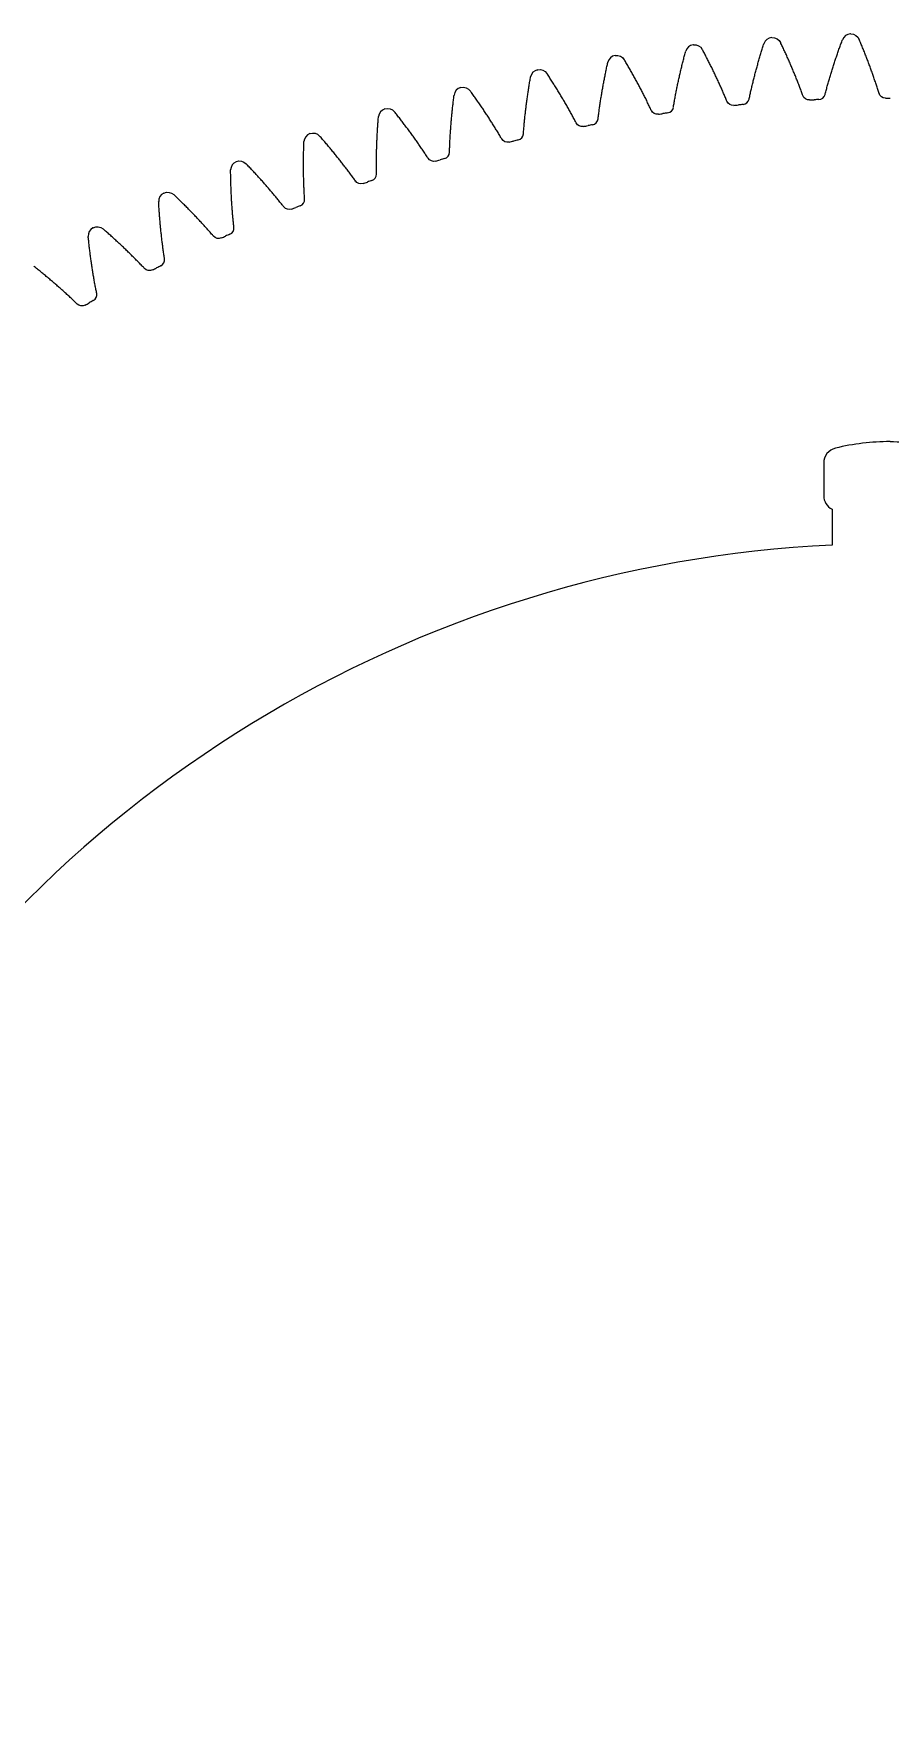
# Model space of a CAD drawing. Header units: inches. Extents: x -90 to 90, y -90 to 90.
# Drawn here: x -44.5 to 0, y 2 to 90 of the extents above; entities that cross this region are included whole.
import ezdxf

# ---------------------------------------------------------------- set-up
doc = ezdxf.new("R2010")
doc.units = ezdxf.units.IN
doc.header["$MEASUREMENT"] = 0
doc.layers.add('1', color=7, linetype='Continuous')

msp = doc.modelspace()

# ---------------------------------------------------------------- linework, layer by layer
at = {"layer": '1', "color": 7, "linetype": 'Continuous', "lineweight": 18}
for p, q in [((-3.45, 67.682), (-3.45, 66)), ((-3.011, 65.286), (-3.011, 63.429))]:
    msp.add_line(p, q, dxfattribs=at)
for centre, radius, start, end in [((-6.116, 89.331), 0.46, 93.91667, 162.22114), ((0, 0), 90, 93.91304, 93.91667), ((-2.044, 89.517), 0.46, 91.30797, 159.61245), ((0, 0), 90, 91.30435, 91.30797), ((-10.176, 88.96), 0.46, 96.52537, 164.82984), ((0, 0), 90, 96.52174, 96.52537), ((-18.223, 87.666), 0.46, 101.74276, 170.04723), ((0, 0), 90, 101.73913, 101.74276), ((-14.214, 88.405), 0.46, 99.13406, 167.43853), ((0, 0), 90, 99.13043, 99.13406), ((-22.194, 86.746), 0.46, 104.35145, 172.65593), ((0, 0), 90, 104.34783, 104.35145), ((0, 0), 86.65, 95.05718, 95.21739), ((-7.669, 86.661), 0.35, 275.05718, 348.05401), ((0, 0), 86.65, 92.44848, 92.6087), ((-3.717, 86.921), 0.35, 272.44848, 345.44532), ((-26.119, 85.646), 0.46, 106.96015, 175.26462), ((0, 0), 90, 106.95652, 106.96015), ((-15.518, 85.605), 0.35, 280.27457, 353.2714), ((0, 0), 86.65, 97.66587, 97.82609), ((-11.605, 86.222), 0.35, 277.66587, 350.66271), ((-29.99, 84.368), 0.46, 109.56884, 177.87332), ((0, 0), 90, 109.56522, 109.56884), ((-19.398, 84.81), 0.35, 282.88326, 355.8801), ((0, 0), 86.65, 100.27457, 100.43478), ((-23.238, 83.839), 0.35, 285.49196, 358.48879), ((0, 0), 86.65, 102.88326, 103.04348), ((-33.799, 82.916), 0.46, 112.17754, 180.48201), ((0, 0), 90, 112.17391, 112.17754), ((0, 0), 86.65, 105.49196, 105.65217), ((0, 0), 86.65, 108.10065, 108.26087), ((-27.03, 82.695), 0.35, 288.10065, 1.09749), ((-37.538, 81.291), 0.46, 114.78624, 183.09071), ((0, 0), 90, 114.78261, 114.78624), ((0, 0), 86.65, 110.70935, 110.86956), ((-30.766, 81.379), 0.35, 290.70935, 3.70618), ((-41.199, 79.499), 0.46, 117.39493, 185.6994), ((0, 0), 90, 117.3913, 117.39493), ((0, 0), 86.65, 113.31805, 113.47826), ((-34.438, 79.894), 0.35, 293.31805, 6.31488), ((0, 0), 86.65, 115.92674, 116.08696), ((-38.038, 78.244), 0.35, 295.92674, 8.92358), ((0, 0), 86.65, 118.53544, 118.69565), ((-41.56, 76.431), 0.35, 298.53544, 11.53227), ((0, 56.8), 12, 90, 103.68638), ((-2.65, 67.682), 0.8, 103.68638, 180), ((-2.65, 66), 0.8, 180, 243.17609), ((0, 0), 63.5, 92.71783, 207.74368)]:
    msp.add_arc(centre, radius, start, end, dxfattribs=at)
at = {"layer": '1', "color": 7, "linetype": 'Continuous', "lineweight": 18, "extrusion": (0, 0, -1)}
for centre, radius, start, end in [((0, 0), 90, 86.08696, 86.09058), ((6.105, 89.332), 0.46, 86.09058, 154.39505), ((0, 0), 90, 88.69565, 88.69928), ((2.033, 89.517), 0.46, 88.69928, 157.00375), ((14.203, 88.406), 0.46, 80.87319, 149.17766), ((0, 0), 90, 83.47826, 83.48189), ((10.164, 88.961), 0.46, 83.48189, 151.78636), ((0, 0), 90, 78.26087, 78.2645), ((18.212, 87.668), 0.46, 78.2645, 146.56897), ((0, 0), 90, 80.86957, 80.87319), ((0, 0), 90, 75.65217, 75.6558), ((22.183, 86.749), 0.46, 75.6558, 143.96027), ((8.154, 86.617), 0.35, 264.62239, 337.61923), ((0, 0), 86.65, 84.62239, 84.78261), ((4.203, 86.898), 0.35, 267.23109, 340.22792), ((0, 0), 86.65, 87.23109, 87.3913), ((0.243, 87), 0.35, 269.83979, 342.83662), ((0, 0), 86.65, 89.83979, 90), ((0, 0), 90, 73.04348, 73.0471), ((26.109, 85.649), 0.46, 73.0471, 141.35158), ((12.087, 86.156), 0.35, 262.0137, 335.01053), ((0, 0), 86.65, 82.0137, 82.17391), ((0, 0), 90, 70.43478, 70.43841), ((29.98, 84.372), 0.46, 70.43841, 138.74288), ((19.872, 84.7), 0.35, 256.79631, 329.79314), ((15.996, 85.517), 0.35, 259.405, 332.40184), ((0, 0), 86.65, 79.405, 79.56522), ((0, 0), 86.65, 76.79631, 76.95652), ((0, 0), 90, 67.82609, 67.82971), ((33.789, 82.92), 0.46, 67.82971, 136.13418), ((23.706, 83.708), 0.35, 254.18761, 327.18445), ((0, 0), 86.65, 74.18761, 74.34783), ((27.492, 82.542), 0.35, 251.57892, 324.57575), ((0, 0), 86.65, 71.57892, 71.73913), ((0, 0), 90, 65.21739, 65.22102), ((37.528, 81.296), 0.46, 65.22102, 133.52549), ((31.22, 81.205), 0.35, 248.97022, 321.96705), ((0, 0), 86.65, 68.97022, 69.13044), ((0, 0), 90, 62.6087, 62.61232), ((41.189, 79.504), 0.46, 62.61232, 130.91679), ((34.884, 79.7), 0.35, 246.36152, 319.35836), ((0, 0), 86.65, 66.36152, 66.52174), ((38.475, 78.03), 0.35, 243.75283, 316.74966), ((0, 0), 86.65, 63.75283, 63.91304), ((41.987, 76.198), 0.35, 241.14413, 314.14097), ((0, 0), 86.65, 61.14413, 61.30435), ((0, 56.8), 12, 90, 103.68638)]:
    msp.add_arc(centre, radius, start, end, dxfattribs=at)
at = {"layer": '1', "color": 7, "linetype": 'Continuous', "lineweight": 18}
for points in [[(-11.26, 86.166), (-11.255, 86.195), (-11.244, 86.264), (-11.226, 86.37), (-11.205, 86.486), (-11.185, 86.601), (-11.164, 86.716), (-11.142, 86.832), (-11.119, 86.947), (-11.097, 87.062), (-11.073, 87.178), (-11.049, 87.294), (-11.025, 87.409), (-11, 87.525), (-10.975, 87.641), (-10.949, 87.756), (-10.922, 87.872), (-10.896, 87.988), (-10.868, 88.104), (-10.84, 88.22), (-10.812, 88.336), (-10.783, 88.452), (-10.754, 88.568), (-10.724, 88.684), (-10.694, 88.8), (-10.664, 88.916), (-10.639, 89.01), (-10.624, 89.064), (-10.62, 89.08)], [(-8.477, 86.484), (-8.489, 86.512), (-8.515, 86.576), (-8.557, 86.675), (-8.603, 86.783), (-8.649, 86.891), (-8.696, 86.998), (-8.743, 87.106), (-8.791, 87.213), (-8.839, 87.321), (-8.888, 87.428), (-8.937, 87.535), (-8.987, 87.642), (-9.037, 87.749), (-9.088, 87.856), (-9.139, 87.963), (-9.191, 88.07), (-9.244, 88.177), (-9.296, 88.284), (-9.35, 88.39), (-9.403, 88.497), (-9.458, 88.603), (-9.512, 88.71), (-9.567, 88.816), (-9.623, 88.923), (-9.679, 89.029), (-9.724, 89.114), (-9.751, 89.164), (-9.759, 89.179)], [(-7.327, 86.589), (-7.32, 86.618), (-7.306, 86.686), (-7.283, 86.792), (-7.258, 86.906), (-7.232, 87.02), (-7.205, 87.134), (-7.178, 87.249), (-7.151, 87.363), (-7.122, 87.477), (-7.094, 87.592), (-7.065, 87.706), (-7.035, 87.82), (-7.005, 87.935), (-6.974, 88.049), (-6.943, 88.164), (-6.912, 88.278), (-6.88, 88.393), (-6.847, 88.507), (-6.814, 88.622), (-6.78, 88.736), (-6.746, 88.851), (-6.712, 88.966), (-6.677, 89.08), (-6.642, 89.195), (-6.606, 89.309), (-6.576, 89.402), (-6.559, 89.456), (-6.554, 89.471)], [(-4.532, 86.78), (-4.542, 86.808), (-4.566, 86.873), (-4.603, 86.975), (-4.644, 87.085), (-4.685, 87.194), (-4.727, 87.304), (-4.769, 87.413), (-4.812, 87.523), (-4.855, 87.632), (-4.899, 87.742), (-4.944, 87.851), (-4.989, 87.96), (-5.034, 88.07), (-5.08, 88.179), (-5.126, 88.288), (-5.173, 88.397), (-5.221, 88.506), (-5.268, 88.615), (-5.317, 88.724), (-5.366, 88.833), (-5.415, 88.942), (-5.465, 89.051), (-5.515, 89.16), (-5.566, 89.268), (-5.617, 89.377), (-5.658, 89.464), (-5.683, 89.516), (-5.69, 89.53)], [(-3.378, 86.833), (-3.37, 86.862), (-3.353, 86.929), (-3.325, 87.033), (-3.295, 87.146), (-3.263, 87.259), (-3.232, 87.372), (-3.2, 87.485), (-3.167, 87.598), (-3.134, 87.711), (-3.1, 87.824), (-3.066, 87.937), (-3.031, 88.05), (-2.995, 88.163), (-2.96, 88.275), (-2.923, 88.388), (-2.887, 88.501), (-2.849, 88.614), (-2.812, 88.727), (-2.773, 88.84), (-2.735, 88.953), (-2.695, 89.066), (-2.656, 89.179), (-2.616, 89.292), (-2.575, 89.405), (-2.534, 89.518), (-2.501, 89.608), (-2.481, 89.661), (-2.475, 89.677)], [(-0.578, 86.896), (-0.587, 86.925), (-0.607, 86.991), (-0.64, 87.094), (-0.675, 87.206), (-0.712, 87.317), (-0.748, 87.429), (-0.786, 87.54), (-0.823, 87.651), (-0.862, 87.763), (-0.901, 87.874), (-0.94, 87.985), (-0.98, 88.096), (-1.02, 88.208), (-1.061, 88.319), (-1.103, 88.43), (-1.145, 88.541), (-1.187, 88.652), (-1.23, 88.763), (-1.273, 88.874), (-1.317, 88.985), (-1.361, 89.096), (-1.406, 89.207), (-1.451, 89.318), (-1.497, 89.429), (-1.543, 89.54), (-1.581, 89.629), (-1.603, 89.681), (-1.609, 89.697)], [(-15.17, 85.564), (-15.167, 85.594), (-15.158, 85.663), (-15.145, 85.77), (-15.13, 85.886), (-15.115, 86.002), (-15.099, 86.118), (-15.082, 86.234), (-15.065, 86.351), (-15.048, 86.467), (-15.03, 86.584), (-15.011, 86.7), (-14.992, 86.817), (-14.972, 86.934), (-14.952, 87.05), (-14.932, 87.167), (-14.911, 87.284), (-14.889, 87.401), (-14.867, 87.518), (-14.845, 87.635), (-14.822, 87.752), (-14.798, 87.869), (-14.774, 87.987), (-14.75, 88.104), (-14.725, 88.221), (-14.7, 88.339), (-14.679, 88.433), (-14.667, 88.488), (-14.663, 88.505)], [(-12.405, 86.008), (-12.417, 86.036), (-12.447, 86.098), (-12.493, 86.196), (-12.544, 86.302), (-12.595, 86.407), (-12.646, 86.512), (-12.698, 86.618), (-12.751, 86.723), (-12.804, 86.828), (-12.858, 86.933), (-12.912, 87.038), (-12.967, 87.142), (-13.022, 87.247), (-13.077, 87.352), (-13.134, 87.456), (-13.19, 87.56), (-13.247, 87.665), (-13.305, 87.769), (-13.363, 87.873), (-13.421, 87.977), (-13.48, 88.081), (-13.54, 88.185), (-13.6, 88.289), (-13.66, 88.392), (-13.721, 88.496), (-13.77, 88.579), (-13.799, 88.628), (-13.808, 88.642)], [(-19.049, 84.785), (-19.047, 84.815), (-19.042, 84.884), (-19.033, 84.992), (-19.024, 85.108), (-19.013, 85.225), (-19.003, 85.342), (-18.992, 85.459), (-18.98, 85.576), (-18.968, 85.693), (-18.955, 85.81), (-18.942, 85.927), (-18.928, 86.044), (-18.914, 86.162), (-18.899, 86.28), (-18.884, 86.397), (-18.868, 86.515), (-18.852, 86.633), (-18.835, 86.751), (-18.818, 86.869), (-18.8, 86.987), (-18.782, 87.105), (-18.764, 87.223), (-18.745, 87.341), (-18.725, 87.46), (-18.705, 87.578), (-18.689, 87.673), (-18.679, 87.729), (-18.676, 87.746)], [(-16.306, 85.355), (-16.32, 85.381), (-16.353, 85.443), (-16.403, 85.538), (-16.459, 85.641), (-16.514, 85.744), (-16.571, 85.847), (-16.628, 85.95), (-16.685, 86.052), (-16.743, 86.155), (-16.801, 86.257), (-16.86, 86.36), (-16.919, 86.462), (-16.979, 86.564), (-17.04, 86.666), (-17.1, 86.768), (-17.162, 86.869), (-17.224, 86.971), (-17.286, 87.073), (-17.349, 87.174), (-17.412, 87.275), (-17.475, 87.376), (-17.54, 87.477), (-17.604, 87.578), (-17.669, 87.679), (-17.735, 87.78), (-17.788, 87.861), (-17.819, 87.908), (-17.828, 87.922)], [(-22.888, 83.83), (-22.887, 83.86), (-22.885, 83.929), (-22.882, 84.037), (-22.878, 84.154), (-22.873, 84.271), (-22.867, 84.388), (-22.861, 84.506), (-22.855, 84.623), (-22.848, 84.741), (-22.841, 84.858), (-22.833, 84.976), (-22.824, 85.094), (-22.816, 85.212), (-22.806, 85.33), (-22.796, 85.448), (-22.786, 85.566), (-22.775, 85.685), (-22.764, 85.803), (-22.752, 85.922), (-22.74, 86.041), (-22.727, 86.16), (-22.714, 86.279), (-22.7, 86.398), (-22.686, 86.517), (-22.672, 86.636), (-22.66, 86.732), (-22.653, 86.788), (-22.65, 86.805)], [(-20.174, 84.524), (-20.19, 84.55), (-20.225, 84.61), (-20.28, 84.703), (-20.339, 84.803), (-20.4, 84.904), (-20.461, 85.004), (-20.522, 85.104), (-20.584, 85.204), (-20.647, 85.304), (-20.71, 85.403), (-20.773, 85.503), (-20.837, 85.602), (-20.902, 85.701), (-20.967, 85.8), (-21.032, 85.899), (-21.098, 85.998), (-21.164, 86.097), (-21.231, 86.196), (-21.298, 86.294), (-21.366, 86.392), (-21.434, 86.49), (-21.503, 86.588), (-21.572, 86.686), (-21.642, 86.784), (-21.712, 86.882), (-21.768, 86.96), (-21.802, 87.006), (-21.811, 87.019)], [(-26.68, 82.701), (-26.68, 82.731), (-26.682, 82.801), (-26.683, 82.909), (-26.684, 83.026), (-26.685, 83.143), (-26.685, 83.26), (-26.684, 83.378), (-26.683, 83.495), (-26.681, 83.613), (-26.679, 83.731), (-26.677, 83.849), (-26.674, 83.967), (-26.67, 84.085), (-26.666, 84.203), (-26.662, 84.322), (-26.657, 84.441), (-26.651, 84.559), (-26.646, 84.678), (-26.639, 84.797), (-26.632, 84.917), (-26.625, 85.036), (-26.617, 85.155), (-26.609, 85.275), (-26.601, 85.395), (-26.591, 85.514), (-26.584, 85.611), (-26.579, 85.667), (-26.578, 85.684)], [(-24.001, 83.518), (-24.017, 83.544), (-24.055, 83.602), (-24.114, 83.692), (-24.178, 83.79), (-24.243, 83.887), (-24.309, 83.985), (-24.374, 84.082), (-24.441, 84.179), (-24.508, 84.276), (-24.575, 84.372), (-24.643, 84.469), (-24.712, 84.565), (-24.781, 84.661), (-24.85, 84.757), (-24.92, 84.853), (-24.99, 84.949), (-25.061, 85.044), (-25.132, 85.14), (-25.204, 85.235), (-25.276, 85.33), (-25.349, 85.425), (-25.422, 85.52), (-25.495, 85.615), (-25.569, 85.709), (-25.643, 85.803), (-25.704, 85.879), (-25.739, 85.923), (-25.749, 85.936)], [(-27.777, 82.339), (-27.795, 82.364), (-27.835, 82.42), (-27.898, 82.508), (-27.967, 82.602), (-28.036, 82.697), (-28.106, 82.791), (-28.176, 82.885), (-28.247, 82.979), (-28.318, 83.073), (-28.39, 83.166), (-28.462, 83.26), (-28.535, 83.353), (-28.608, 83.446), (-28.682, 83.538), (-28.756, 83.631), (-28.831, 83.723), (-28.906, 83.816), (-28.981, 83.908), (-29.057, 84), (-29.134, 84.091), (-29.21, 84.183), (-29.288, 84.274), (-29.365, 84.365), (-29.444, 84.456), (-29.522, 84.547), (-29.586, 84.62), (-29.623, 84.663), (-29.634, 84.675)], [(-30.416, 81.401), (-30.418, 81.431), (-30.423, 81.5), (-30.429, 81.608), (-30.435, 81.725), (-30.441, 81.842), (-30.446, 81.959), (-30.451, 82.077), (-30.456, 82.194), (-30.459, 82.312), (-30.463, 82.43), (-30.466, 82.548), (-30.468, 82.666), (-30.47, 82.784), (-30.471, 82.903), (-30.472, 83.021), (-30.473, 83.14), (-30.473, 83.259), (-30.472, 83.378), (-30.471, 83.497), (-30.47, 83.616), (-30.468, 83.736), (-30.466, 83.856), (-30.463, 83.975), (-30.46, 84.095), (-30.456, 84.215), (-30.453, 84.312), (-30.451, 84.369), (-30.45, 84.385)], [(-34.09, 79.932), (-34.093, 79.963), (-34.101, 80.031), (-34.112, 80.139), (-34.123, 80.255), (-34.135, 80.372), (-34.145, 80.489), (-34.155, 80.606), (-34.165, 80.723), (-34.174, 80.84), (-34.183, 80.958), (-34.191, 81.075), (-34.199, 81.193), (-34.206, 81.311), (-34.213, 81.43), (-34.219, 81.548), (-34.225, 81.667), (-34.23, 81.786), (-34.235, 81.905), (-34.24, 82.024), (-34.244, 82.143), (-34.248, 82.262), (-34.251, 82.382), (-34.253, 82.502), (-34.256, 82.622), (-34.258, 82.742), (-34.259, 82.839), (-34.259, 82.895), (-34.259, 82.912)], [(-31.496, 80.99), (-31.515, 81.013), (-31.557, 81.068), (-31.624, 81.153), (-31.697, 81.244), (-31.771, 81.335), (-31.845, 81.426), (-31.919, 81.517), (-31.994, 81.607), (-32.07, 81.698), (-32.146, 81.788), (-32.222, 81.878), (-32.299, 81.968), (-32.377, 82.057), (-32.454, 82.146), (-32.533, 82.236), (-32.611, 82.324), (-32.691, 82.413), (-32.77, 82.502), (-32.85, 82.59), (-32.931, 82.678), (-33.012, 82.766), (-33.093, 82.854), (-33.175, 82.941), (-33.257, 83.029), (-33.34, 83.116), (-33.407, 83.186), (-33.446, 83.227), (-33.457, 83.239)], [(-37.693, 78.298), (-37.697, 78.328), (-37.708, 78.396), (-37.724, 78.503), (-37.741, 78.619), (-37.757, 78.735), (-37.773, 78.851), (-37.789, 78.967), (-37.804, 79.084), (-37.818, 79.201), (-37.832, 79.318), (-37.846, 79.435), (-37.859, 79.553), (-37.872, 79.67), (-37.884, 79.788), (-37.895, 79.906), (-37.907, 80.024), (-37.917, 80.143), (-37.928, 80.261), (-37.938, 80.38), (-37.947, 80.499), (-37.956, 80.618), (-37.965, 80.738), (-37.973, 80.857), (-37.981, 80.977), (-37.988, 81.097), (-37.994, 81.194), (-37.997, 81.25), (-37.998, 81.267)], [(-35.149, 79.472), (-35.169, 79.495), (-35.214, 79.547), (-35.285, 79.629), (-35.362, 79.717), (-35.44, 79.805), (-35.518, 79.892), (-35.597, 79.98), (-35.676, 80.067), (-35.755, 80.153), (-35.835, 80.24), (-35.916, 80.326), (-35.996, 80.413), (-36.078, 80.498), (-36.16, 80.584), (-36.242, 80.67), (-36.325, 80.755), (-36.408, 80.84), (-36.491, 80.925), (-36.575, 81.009), (-36.66, 81.094), (-36.745, 81.178), (-36.83, 81.262), (-36.916, 81.346), (-37.002, 81.429), (-37.088, 81.512), (-37.158, 81.579), (-37.199, 81.618), (-37.211, 81.63)], [(-41.217, 76.501), (-41.223, 76.531), (-41.237, 76.599), (-41.258, 76.705), (-41.28, 76.82), (-41.302, 76.935), (-41.323, 77.05), (-41.344, 77.166), (-41.364, 77.281), (-41.384, 77.398), (-41.403, 77.514), (-41.422, 77.63), (-41.44, 77.747), (-41.458, 77.864), (-41.476, 77.981), (-41.493, 78.099), (-41.51, 78.216), (-41.526, 78.334), (-41.542, 78.452), (-41.557, 78.57), (-41.572, 78.689), (-41.586, 78.807), (-41.6, 78.926), (-41.614, 79.045), (-41.627, 79.164), (-41.64, 79.284), (-41.65, 79.38), (-41.655, 79.436), (-41.657, 79.453)], [(-38.73, 77.79), (-38.751, 77.812), (-38.798, 77.862), (-38.873, 77.941), (-38.954, 78.025), (-39.035, 78.109), (-39.117, 78.193), (-39.2, 78.277), (-39.283, 78.36), (-39.366, 78.443), (-39.45, 78.526), (-39.534, 78.608), (-39.619, 78.691), (-39.704, 78.773), (-39.79, 78.855), (-39.876, 78.936), (-39.962, 79.018), (-40.049, 79.099), (-40.137, 79.18), (-40.225, 79.261), (-40.313, 79.341), (-40.401, 79.421), (-40.49, 79.501), (-40.58, 79.581), (-40.67, 79.661), (-40.76, 79.74), (-40.833, 79.803), (-40.875, 79.841), (-40.888, 79.851)], [(-42.231, 75.947), (-42.252, 75.968), (-42.302, 76.016), (-42.38, 76.091), (-42.465, 76.171), (-42.55, 76.251), (-42.636, 76.331), (-42.722, 76.411), (-42.809, 76.491), (-42.896, 76.57), (-42.983, 76.649), (-43.071, 76.728), (-43.16, 76.806), (-43.248, 76.884), (-43.338, 76.962), (-43.427, 77.04), (-43.518, 77.117), (-43.608, 77.194), (-43.699, 77.271), (-43.79, 77.348), (-43.882, 77.424), (-43.974, 77.5), (-44.067, 77.576), (-44.16, 77.652), (-44.253, 77.727), (-44.347, 77.802), (-44.423, 77.862), (-44.467, 77.897), (-44.48, 77.908)]]:
    msp.add_open_spline(points, degree=3, knots=[0, 0, 0, 0, 0.030349, 0.069481, 0.108663, 0.147895, 0.187177, 0.22651, 0.265892, 0.305325, 0.344808, 0.384342, 0.423925, 0.463559, 0.503243, 0.542977, 0.582761, 0.622595, 0.66248, 0.702415, 0.7424, 0.782436, 0.822521, 0.862657, 0.902843, 0.943079, 0.983365, 1, 1, 1, 1], dxfattribs=at)

doc.saveas('drawing.dxf')
